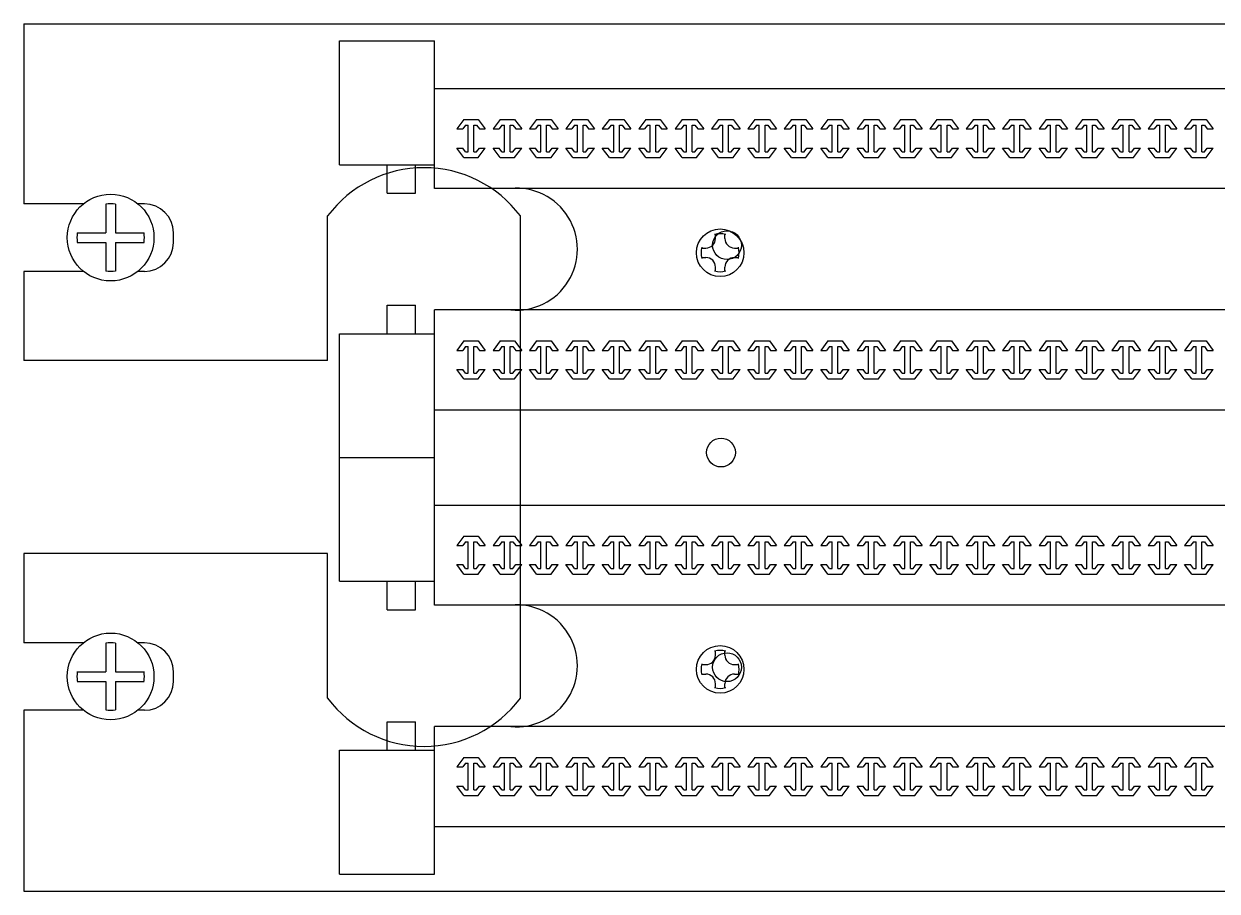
# Model space of a CAD drawing. Header units: millimetres. Extents: x 0 to 84100, y 0 to 29700.
# Drawn here: x 31153.4 to 31520.9, y 21928.8 to 22195.8 of the extents above; entities that cross this region are included whole.
import ezdxf

# ---------------------------------------------------------------- set-up
doc = ezdxf.new("R2010")
doc.units = ezdxf.units.MM
doc.header["$LTSCALE"] = 1000
doc.layers.add('KEC-TEXT', color=6, linetype='Continuous')

# ---------------------------------------------------------------- blocks, each defined once
blk = doc.blocks.new('A$C4A2F719D')
at = {"color": 0}
for p, q in [((0, 89), (485, 89)), ((0, 89), (0, 70.53)), ((6.11, 70.53), (0, 70.53)), ((8.42, 70.5), (8.42, 67.56)), ((9.41, 70.5), (9.41, 67.56)), ((12.38, 70.53), (11.71, 70.53)), ((31.18, 54.44), (31.18, 69.29)), ((50.98, 19.8), (50.98, 69.29)), ((5.48, 67.56), (8.42, 67.56)), ((9.41, 67.56), (12.34, 67.56)), ((15.34, 67.56), (15.34, 66.57)), ((5.48, 66.57), (8.42, 66.57)), ((8.42, 66.57), (8.42, 63.64)), ((9.41, 66.57), (9.41, 63.64)), ((9.41, 66.57), (12.34, 66.57)), ((0, 63.6), (0, 54.44)), ((6.11, 63.6), (0, 63.6)), ((12.38, 63.6), (11.71, 63.6)), ((31.18, 54.44), (0, 54.44)), ((31.18, 34.65), (0, 34.65)), ((0, 34.65), (0, 25.49)), ((31.18, 19.8), (31.18, 34.65)), ((6.11, 25.49), (0, 25.49)), ((8.42, 25.46), (8.42, 22.52)), ((9.41, 25.46), (9.41, 22.52)), ((12.38, 25.49), (11.71, 25.49)), ((5.48, 22.52), (8.42, 22.52)), ((9.41, 22.52), (12.34, 22.52)), ((15.34, 22.52), (15.34, 21.53)), ((5.48, 21.53), (8.42, 21.53)), ((8.42, 21.53), (8.42, 18.6)), ((9.41, 21.53), (9.41, 18.6)), ((9.41, 21.53), (12.34, 21.53)), ((0, 18.56), (0, 0)), ((6.11, 18.56), (0, 18.56)), ((12.38, 18.56), (11.71, 18.56)), ((0, 0), (485, 0))]:
    blk.add_line(p, q, dxfattribs=at)
for centre, radius in [((8.91, 67.07), 4.45), ((72.19, 66.29), 1.48), ((71.57, 45.01), 1.48), ((8.91, 22.03), 4.45), ((72.19, 22.98), 1.48)]:
    blk.add_circle(centre, radius, dxfattribs=at)
for centre, radius, start, end in [((41.08, 61.87), 12.37, 36.8699, 143.1301), ((8.91, 67.07), 3.46, 81.7868, 98.2132), ((12.38, 67.56), 2.97, 0, 90), ((8.91, 67.07), 3.46, 171.7868, 188.2132), ((8.91, 67.07), 3.46, 351.7868, 8.2132), ((12.38, 66.57), 2.97, 270, 0), ((8.91, 67.07), 3.46, 261.7868, 278.2132), ((8.91, 22.03), 3.46, 81.7868, 98.2132), ((12.38, 22.52), 2.97, 0, 90), ((8.91, 22.03), 3.46, 171.7868, 188.2132), ((8.91, 22.03), 3.46, 351.7868, 8.2132), ((12.38, 21.53), 2.97, 270, 0), ((41.08, 27.22), 12.37, 216.8699, 323.1301), ((8.91, 22.03), 3.46, 261.7868, 278.2132)]:
    blk.add_arc(centre, radius, start, end, dxfattribs=at)
blk = doc.blocks.new('50p')
at = {"color": 0}
for p, q in [((0, 5735), (0, 8160)), ((0, 8160), (1865, 8160)), ((1865, 5269), (1865, 8160)), ((1865, 7227), (38235, 7227)), ((2437, 6621), (2298, 6435)), ((2437, 6621), (2720, 6621)), ((2720, 6621), (2858, 6435)), ((3150, 6621), (3012, 6435)), ((3150, 6621), (3433, 6621)), ((3433, 6621), (3571, 6435)), ((3863, 6621), (3725, 6435)), ((3863, 6621), (4146, 6621)), ((4146, 6621), (4284, 6435)), ((4576, 6621), (4438, 6435)), ((4576, 6621), (4859, 6621)), ((4859, 6621), (4997, 6435)), ((5289, 6621), (5151, 6435)), ((5289, 6621), (5572, 6621)), ((5572, 6621), (5711, 6435)), ((6003, 6621), (5864, 6435)), ((6003, 6621), (6285, 6621)), ((6285, 6621), (6424, 6435)), ((6716, 6621), (6577, 6435)), ((6716, 6621), (6998, 6621)), ((6998, 6621), (7137, 6435)), ((7429, 6621), (7290, 6435)), ((7429, 6621), (7712, 6621)), ((7712, 6621), (7850, 6435)), ((8142, 6621), (8004, 6435)), ((8142, 6621), (8425, 6621)), ((8425, 6621), (8563, 6435)), ((8855, 6621), (8717, 6435)), ((8855, 6621), (9138, 6621)), ((9138, 6621), (9276, 6435)), ((9568, 6621), (9430, 6435)), ((9568, 6621), (9851, 6621)), ((9851, 6621), (9989, 6435)), ((10281, 6621), (10143, 6435)), ((10281, 6621), (10564, 6621)), ((10564, 6621), (10702, 6435)), ((10995, 6621), (10856, 6435)), ((10995, 6621), (11277, 6621)), ((11277, 6621), (11416, 6435)), ((11708, 6621), (11569, 6435)), ((11708, 6621), (11990, 6621)), ((11990, 6621), (12129, 6435)), ((12421, 6621), (12282, 6435)), ((12421, 6621), (12703, 6621)), ((12703, 6621), (12842, 6435)), ((13134, 6621), (12995, 6435)), ((13134, 6621), (13417, 6621)), ((13417, 6621), (13555, 6435)), ((13847, 6621), (13709, 6435)), ((13847, 6621), (14130, 6621)), ((14130, 6621), (14268, 6435)), ((14560, 6621), (14422, 6435)), ((14560, 6621), (14843, 6621)), ((14843, 6621), (14981, 6435)), ((15273, 6621), (15135, 6435)), ((15273, 6621), (15556, 6621)), ((15556, 6621), (15694, 6435)), ((15986, 6621), (15848, 6435)), ((15986, 6621), (16269, 6621)), ((16269, 6621), (16408, 6435)), ((16700, 6621), (16561, 6435)), ((16700, 6621), (16982, 6621)), ((16982, 6621), (17121, 6435)), ((2298, 6435), (2415, 6435)), ((2470, 6509), (2415, 6435)), ((2470, 6509), (2522, 6509)), ((2522, 5987), (2522, 6509)), ((2634, 5987), (2634, 6509)), ((2634, 6509), (2687, 6509)), ((2687, 6509), (2742, 6435)), ((2742, 6435), (2858, 6435)), ((3012, 6435), (3128, 6435)), ((3183, 6509), (3128, 6435)), ((3183, 6509), (3235, 6509)), ((3235, 5987), (3235, 6509)), ((3347, 5987), (3347, 6509)), ((3347, 6509), (3400, 6509)), ((3400, 6509), (3455, 6435)), ((3455, 6435), (3571, 6435)), ((3725, 6435), (3841, 6435)), ((3896, 6509), (3841, 6435)), ((3896, 6509), (3949, 6509)), ((3949, 5987), (3949, 6509)), ((4060, 5987), (4060, 6509)), ((4060, 6509), (4113, 6509)), ((4113, 6509), (4168, 6435)), ((4168, 6435), (4284, 6435)), ((4438, 6435), (4554, 6435)), ((4609, 6509), (4554, 6435)), ((4609, 6509), (4662, 6509)), ((4662, 5987), (4662, 6509)), ((4774, 5987), (4774, 6509)), ((4774, 6509), (4826, 6509)), ((4826, 6509), (4881, 6435)), ((4881, 6435), (4997, 6435)), ((5151, 6435), (5267, 6435)), ((5323, 6509), (5267, 6435)), ((5323, 6509), (5375, 6509)), ((5375, 5987), (5375, 6509)), ((5487, 5987), (5487, 6509)), ((5487, 6509), (5539, 6509)), ((5539, 6509), (5594, 6435)), ((5594, 6435), (5711, 6435)), ((5864, 6435), (5980, 6435)), ((6036, 6509), (5980, 6435)), ((6036, 6509), (6088, 6509)), ((6088, 5987), (6088, 6509)), ((6200, 5987), (6200, 6509)), ((6200, 6509), (6252, 6509)), ((6252, 6509), (6308, 6435)), ((6308, 6435), (6424, 6435)), ((6577, 6435), (6693, 6435)), ((6749, 6509), (6693, 6435)), ((6749, 6509), (6801, 6509)), ((6801, 5987), (6801, 6509)), ((6913, 5987), (6913, 6509)), ((6913, 6509), (6965, 6509)), ((6965, 6509), (7021, 6435)), ((7021, 6435), (7137, 6435)), ((7290, 6435), (7407, 6435)), ((7462, 6509), (7407, 6435)), ((7462, 6509), (7514, 6509)), ((7514, 5987), (7514, 6509)), ((7626, 5987), (7626, 6509)), ((7626, 6509), (7678, 6509)), ((7678, 6509), (7734, 6435)), ((7734, 6435), (7850, 6435)), ((8004, 6435), (8120, 6435)), ((8175, 6509), (8120, 6435)), ((8175, 6509), (8227, 6509)), ((8227, 5987), (8227, 6509)), ((8339, 5987), (8339, 6509)), ((8339, 6509), (8392, 6509)), ((8392, 6509), (8447, 6435)), ((8447, 6435), (8563, 6435)), ((8717, 6435), (8833, 6435)), ((8888, 6509), (8833, 6435)), ((8888, 6509), (8941, 6509)), ((8941, 5987), (8941, 6509)), ((9052, 5987), (9052, 6509)), ((9052, 6509), (9105, 6509)), ((9105, 6509), (9160, 6435)), ((9160, 6435), (9276, 6435)), ((9430, 6435), (9546, 6435)), ((9601, 6509), (9546, 6435)), ((9601, 6509), (9654, 6509)), ((9654, 5987), (9654, 6509)), ((9766, 5987), (9766, 6509)), ((9766, 6509), (9818, 6509)), ((9818, 6509), (9873, 6435)), ((9873, 6435), (9989, 6435)), ((10143, 6435), (10259, 6435)), ((10314, 6509), (10259, 6435)), ((10314, 6509), (10367, 6509)), ((10367, 5987), (10367, 6509)), ((10479, 5987), (10479, 6509)), ((10479, 6509), (10531, 6509)), ((10531, 6509), (10586, 6435)), ((10586, 6435), (10702, 6435)), ((10856, 6435), (10972, 6435)), ((11028, 6509), (10972, 6435)), ((11028, 6509), (11080, 6509)), ((11080, 5987), (11080, 6509)), ((11192, 5987), (11192, 6509)), ((11192, 6509), (11244, 6509)), ((11244, 6509), (11299, 6435)), ((11299, 6435), (11416, 6435)), ((11569, 6435), (11685, 6435)), ((11741, 6509), (11685, 6435)), ((11741, 6509), (11793, 6509)), ((11793, 5987), (11793, 6509)), ((11905, 5987), (11905, 6509)), ((11905, 6509), (11957, 6509)), ((11957, 6509), (12013, 6435)), ((12013, 6435), (12129, 6435)), ((12282, 6435), (12399, 6435)), ((12454, 6509), (12399, 6435)), ((12454, 6509), (12506, 6509)), ((12506, 5987), (12506, 6509)), ((12618, 5987), (12618, 6509)), ((12618, 6509), (12670, 6509)), ((12670, 6509), (12726, 6435)), ((12726, 6435), (12842, 6435)), ((12995, 6435), (13112, 6435)), ((13167, 6509), (13112, 6435)), ((13167, 6509), (13219, 6509)), ((13219, 5987), (13219, 6509)), ((13331, 5987), (13331, 6509)), ((13331, 6509), (13384, 6509)), ((13384, 6509), (13439, 6435)), ((13439, 6435), (13555, 6435)), ((13709, 6435), (13825, 6435)), ((13880, 6509), (13825, 6435)), ((13880, 6509), (13932, 6509)), ((13932, 5987), (13932, 6509)), ((14044, 5987), (14044, 6509)), ((14044, 6509), (14097, 6509)), ((14097, 6509), (14152, 6435)), ((14152, 6435), (14268, 6435)), ((14422, 6435), (14538, 6435)), ((14593, 6509), (14538, 6435)), ((14593, 6509), (14646, 6509)), ((14646, 5987), (14646, 6509)), ((14757, 5987), (14757, 6509)), ((14757, 6509), (14810, 6509)), ((14810, 6509), (14865, 6435)), ((14865, 6435), (14981, 6435)), ((15135, 6435), (15251, 6435)), ((15306, 6509), (15251, 6435)), ((15306, 6509), (15359, 6509)), ((15359, 5987), (15359, 6509)), ((15471, 5987), (15471, 6509)), ((15471, 6509), (15523, 6509)), ((15523, 6509), (15578, 6435)), ((15578, 6435), (15694, 6435)), ((15848, 6435), (15964, 6435)), ((16020, 6509), (15964, 6435)), ((16020, 6509), (16072, 6509)), ((16072, 5987), (16072, 6509)), ((16184, 5987), (16184, 6509)), ((16184, 6509), (16236, 6509)), ((16236, 6509), (16291, 6435)), ((16291, 6435), (16408, 6435)), ((16561, 6435), (16677, 6435)), ((16733, 6509), (16677, 6435)), ((16733, 6509), (16785, 6509)), ((16785, 5987), (16785, 6509)), ((16897, 5987), (16897, 6509)), ((16897, 6509), (16949, 6509)), ((16949, 6509), (17005, 6435)), ((17005, 6435), (17121, 6435)), ((2298, 6062), (2415, 6062)), ((2437, 5875), (2298, 6062)), ((2470, 5987), (2415, 6062)), ((2437, 5875), (2720, 5875)), ((2470, 5987), (2522, 5987)), ((2634, 5987), (2687, 5987)), ((2687, 5987), (2742, 6062)), ((2720, 5875), (2858, 6062)), ((2742, 6062), (2858, 6062)), ((3012, 6062), (3128, 6062)), ((3150, 5875), (3012, 6062)), ((3183, 5987), (3128, 6062)), ((3150, 5875), (3433, 5875)), ((3183, 5987), (3235, 5987)), ((3347, 5987), (3400, 5987)), ((3400, 5987), (3455, 6062)), ((3433, 5875), (3571, 6062)), ((3455, 6062), (3571, 6062)), ((3725, 6062), (3841, 6062)), ((3863, 5875), (3725, 6062)), ((3896, 5987), (3841, 6062)), ((3863, 5875), (4146, 5875)), ((3896, 5987), (3949, 5987)), ((4060, 5987), (4113, 5987)), ((4113, 5987), (4168, 6062)), ((4146, 5875), (4284, 6062)), ((4168, 6062), (4284, 6062)), ((4438, 6062), (4554, 6062)), ((4576, 5875), (4438, 6062)), ((4609, 5987), (4554, 6062)), ((4576, 5875), (4859, 5875)), ((4609, 5987), (4662, 5987)), ((4774, 5987), (4826, 5987)), ((4826, 5987), (4881, 6062)), ((4859, 5875), (4997, 6062)), ((4881, 6062), (4997, 6062)), ((5151, 6062), (5267, 6062)), ((5289, 5875), (5151, 6062)), ((5323, 5987), (5267, 6062)), ((5289, 5875), (5572, 5875)), ((5323, 5987), (5375, 5987)), ((5487, 5987), (5539, 5987)), ((5539, 5987), (5594, 6062)), ((5572, 5875), (5711, 6062)), ((5594, 6062), (5711, 6062)), ((5864, 6062), (5980, 6062)), ((6003, 5875), (5864, 6062)), ((6036, 5987), (5980, 6062)), ((6003, 5875), (6285, 5875)), ((6036, 5987), (6088, 5987)), ((6200, 5987), (6252, 5987)), ((6252, 5987), (6308, 6062)), ((6285, 5875), (6424, 6062)), ((6308, 6062), (6424, 6062)), ((6577, 6062), (6693, 6062)), ((6716, 5875), (6577, 6062)), ((6749, 5987), (6693, 6062)), ((6716, 5875), (6998, 5875)), ((6749, 5987), (6801, 5987)), ((6913, 5987), (6965, 5987)), ((6965, 5987), (7021, 6062)), ((6998, 5875), (7137, 6062)), ((7021, 6062), (7137, 6062)), ((7290, 6062), (7407, 6062)), ((7429, 5875), (7290, 6062)), ((7462, 5987), (7407, 6062)), ((7429, 5875), (7712, 5875)), ((7462, 5987), (7514, 5987)), ((7626, 5987), (7678, 5987)), ((7678, 5987), (7734, 6062)), ((7712, 5875), (7850, 6062)), ((7734, 6062), (7850, 6062)), ((8004, 6062), (8120, 6062)), ((8142, 5875), (8004, 6062)), ((8175, 5987), (8120, 6062)), ((8142, 5875), (8425, 5875)), ((8175, 5987), (8227, 5987)), ((8339, 5987), (8392, 5987)), ((8392, 5987), (8447, 6062)), ((8425, 5875), (8563, 6062)), ((8447, 6062), (8563, 6062)), ((8717, 6062), (8833, 6062)), ((8855, 5875), (8717, 6062)), ((8888, 5987), (8833, 6062)), ((8855, 5875), (9138, 5875)), ((8888, 5987), (8941, 5987)), ((9052, 5987), (9105, 5987)), ((9105, 5987), (9160, 6062)), ((9138, 5875), (9276, 6062)), ((9160, 6062), (9276, 6062)), ((9430, 6062), (9546, 6062)), ((9568, 5875), (9430, 6062)), ((9601, 5987), (9546, 6062)), ((9568, 5875), (9851, 5875)), ((9601, 5987), (9654, 5987)), ((9766, 5987), (9818, 5987)), ((9818, 5987), (9873, 6062)), ((9851, 5875), (9989, 6062)), ((9873, 6062), (9989, 6062)), ((10143, 6062), (10259, 6062)), ((10281, 5875), (10143, 6062)), ((10314, 5987), (10259, 6062)), ((10281, 5875), (10564, 5875)), ((10314, 5987), (10367, 5987)), ((10479, 5987), (10531, 5987)), ((10531, 5987), (10586, 6062)), ((10564, 5875), (10702, 6062)), ((10586, 6062), (10702, 6062)), ((10856, 6062), (10972, 6062)), ((10995, 5875), (10856, 6062)), ((11028, 5987), (10972, 6062)), ((10995, 5875), (11277, 5875)), ((11028, 5987), (11080, 5987)), ((11192, 5987), (11244, 5987)), ((11244, 5987), (11299, 6062)), ((11277, 5875), (11416, 6062)), ((11299, 6062), (11416, 6062)), ((11569, 6062), (11685, 6062)), ((11708, 5875), (11569, 6062)), ((11741, 5987), (11685, 6062)), ((11708, 5875), (11990, 5875)), ((11741, 5987), (11793, 5987)), ((11905, 5987), (11957, 5987)), ((11957, 5987), (12013, 6062)), ((11990, 5875), (12129, 6062)), ((12013, 6062), (12129, 6062)), ((12282, 6062), (12399, 6062)), ((12421, 5875), (12282, 6062)), ((12454, 5987), (12399, 6062)), ((12421, 5875), (12703, 5875)), ((12454, 5987), (12506, 5987)), ((12618, 5987), (12670, 5987)), ((12670, 5987), (12726, 6062)), ((12703, 5875), (12842, 6062)), ((12726, 6062), (12842, 6062)), ((12995, 6062), (13112, 6062)), ((13134, 5875), (12995, 6062)), ((13167, 5987), (13112, 6062)), ((13134, 5875), (13417, 5875)), ((13167, 5987), (13219, 5987)), ((13331, 5987), (13384, 5987)), ((13384, 5987), (13439, 6062)), ((13417, 5875), (13555, 6062)), ((13439, 6062), (13555, 6062)), ((13709, 6062), (13825, 6062)), ((13847, 5875), (13709, 6062)), ((13880, 5987), (13825, 6062)), ((13847, 5875), (14130, 5875)), ((13880, 5987), (13932, 5987)), ((14044, 5987), (14097, 5987)), ((14097, 5987), (14152, 6062)), ((14130, 5875), (14268, 6062)), ((14152, 6062), (14268, 6062)), ((14422, 6062), (14538, 6062)), ((14560, 5875), (14422, 6062)), ((14593, 5987), (14538, 6062)), ((14560, 5875), (14843, 5875)), ((14593, 5987), (14646, 5987)), ((14757, 5987), (14810, 5987)), ((14810, 5987), (14865, 6062)), ((14843, 5875), (14981, 6062)), ((14865, 6062), (14981, 6062)), ((15135, 6062), (15251, 6062)), ((15273, 5875), (15135, 6062)), ((15306, 5987), (15251, 6062)), ((15273, 5875), (15556, 5875)), ((15306, 5987), (15359, 5987)), ((15471, 5987), (15523, 5987)), ((15523, 5987), (15578, 6062)), ((15556, 5875), (15694, 6062)), ((15578, 6062), (15694, 6062)), ((15848, 6062), (15964, 6062)), ((15986, 5875), (15848, 6062)), ((16020, 5987), (15964, 6062)), ((15986, 5875), (16269, 5875)), ((16020, 5987), (16072, 5987)), ((16184, 5987), (16236, 5987)), ((16236, 5987), (16291, 6062)), ((16269, 5875), (16408, 6062)), ((16291, 6062), (16408, 6062)), ((16561, 6062), (16677, 6062)), ((16700, 5875), (16561, 6062)), ((16733, 5987), (16677, 6062)), ((16700, 5875), (16982, 5875)), ((16733, 5987), (16785, 5987)), ((16897, 5987), (16949, 5987)), ((16949, 5987), (17005, 6062)), ((16982, 5875), (17121, 6062)), ((17005, 6062), (17121, 6062)), ((0, 5735), (1865, 5735)), ((933, 5176), (933, 5735)), ((1492, 5176), (1492, 5735)), ((933, 5176), (1492, 5176)), ((38235, 5269), (1865, 5269)), ((7367, 4290), (7367, 4371)), ((7554, 4290), (7554, 4371)), ((7099, 4103), (7181, 4103)), ((7740, 4103), (7822, 4103)), ((7099, 3917), (7181, 3917)), ((7740, 3917), (7822, 3917)), ((7367, 3649), (7367, 3730)), ((7554, 3649), (7554, 3730)), ((933, 2425), (933, 2984)), ((933, 2984), (1492, 2984)), ((1492, 2425), (1492, 2984)), ((38235, 2891), (1865, 2891)), ((1865, 0), (1865, 2891)), ((0, 0), (0, 2425)), ((0, 2425), (1865, 2425)), ((2437, 2285), (2298, 2098)), ((2470, 2173), (2415, 2098)), ((2437, 2285), (2720, 2285)), ((2470, 2173), (2522, 2173)), ((2522, 1651), (2522, 2173)), ((2634, 1651), (2634, 2173)), ((2634, 2173), (2687, 2173)), ((2687, 2173), (2742, 2098)), ((2720, 2285), (2858, 2098)), ((3150, 2285), (3012, 2098)), ((3183, 2173), (3128, 2098)), ((3150, 2285), (3433, 2285)), ((3183, 2173), (3235, 2173)), ((3235, 1651), (3235, 2173)), ((3347, 1651), (3347, 2173)), ((3347, 2173), (3400, 2173)), ((3400, 2173), (3455, 2098)), ((3433, 2285), (3571, 2098)), ((3863, 2285), (3725, 2098)), ((3896, 2173), (3841, 2098)), ((3863, 2285), (4146, 2285)), ((3896, 2173), (3949, 2173)), ((3949, 1651), (3949, 2173)), ((4060, 1651), (4060, 2173)), ((4060, 2173), (4113, 2173)), ((4113, 2173), (4168, 2098)), ((4146, 2285), (4284, 2098)), ((4576, 2285), (4438, 2098)), ((4609, 2173), (4554, 2098)), ((4576, 2285), (4859, 2285)), ((4609, 2173), (4662, 2173)), ((4662, 1651), (4662, 2173)), ((4774, 1651), (4774, 2173)), ((4774, 2173), (4826, 2173)), ((4826, 2173), (4881, 2098)), ((4859, 2285), (4997, 2098)), ((5289, 2285), (5151, 2098)), ((5323, 2173), (5267, 2098)), ((5289, 2285), (5572, 2285)), ((5323, 2173), (5375, 2173)), ((5375, 1651), (5375, 2173)), ((5487, 1651), (5487, 2173)), ((5487, 2173), (5539, 2173)), ((5539, 2173), (5594, 2098)), ((5572, 2285), (5711, 2098)), ((6003, 2285), (5864, 2098)), ((6036, 2173), (5980, 2098)), ((6003, 2285), (6285, 2285)), ((6036, 2173), (6088, 2173)), ((6088, 1651), (6088, 2173)), ((6200, 1651), (6200, 2173)), ((6200, 2173), (6252, 2173)), ((6252, 2173), (6308, 2098)), ((6285, 2285), (6424, 2098)), ((6716, 2285), (6577, 2098)), ((6749, 2173), (6693, 2098)), ((6716, 2285), (6998, 2285)), ((6749, 2173), (6801, 2173)), ((6801, 1651), (6801, 2173)), ((6913, 1651), (6913, 2173)), ((6913, 2173), (6965, 2173)), ((6965, 2173), (7021, 2098)), ((6998, 2285), (7137, 2098)), ((7429, 2285), (7290, 2098)), ((7462, 2173), (7407, 2098)), ((7429, 2285), (7712, 2285)), ((7462, 2173), (7514, 2173)), ((7514, 1651), (7514, 2173)), ((7626, 1651), (7626, 2173)), ((7626, 2173), (7678, 2173)), ((7678, 2173), (7734, 2098)), ((7712, 2285), (7850, 2098)), ((8142, 2285), (8004, 2098)), ((8175, 2173), (8120, 2098)), ((8142, 2285), (8425, 2285)), ((8175, 2173), (8227, 2173)), ((8227, 1651), (8227, 2173)), ((8339, 1651), (8339, 2173)), ((8339, 2173), (8392, 2173)), ((8392, 2173), (8447, 2098)), ((8425, 2285), (8563, 2098)), ((8855, 2285), (8717, 2098)), ((8888, 2173), (8833, 2098)), ((8855, 2285), (9138, 2285)), ((8888, 2173), (8941, 2173)), ((8941, 1651), (8941, 2173)), ((9052, 1651), (9052, 2173)), ((9052, 2173), (9105, 2173)), ((9105, 2173), (9160, 2098)), ((9138, 2285), (9276, 2098)), ((9568, 2285), (9430, 2098)), ((9601, 2173), (9546, 2098)), ((9568, 2285), (9851, 2285)), ((9601, 2173), (9654, 2173)), ((9654, 1651), (9654, 2173)), ((9766, 1651), (9766, 2173)), ((9766, 2173), (9818, 2173)), ((9818, 2173), (9873, 2098)), ((9851, 2285), (9989, 2098)), ((10281, 2285), (10143, 2098)), ((10314, 2173), (10259, 2098)), ((10281, 2285), (10564, 2285)), ((10314, 2173), (10367, 2173)), ((10367, 1651), (10367, 2173)), ((10479, 1651), (10479, 2173)), ((10479, 2173), (10531, 2173)), ((10531, 2173), (10586, 2098)), ((10564, 2285), (10702, 2098)), ((10995, 2285), (10856, 2098)), ((11028, 2173), (10972, 2098)), ((10995, 2285), (11277, 2285)), ((11028, 2173), (11080, 2173)), ((11080, 1651), (11080, 2173)), ((11192, 1651), (11192, 2173)), ((11192, 2173), (11244, 2173)), ((11244, 2173), (11299, 2098)), ((11277, 2285), (11416, 2098)), ((11708, 2285), (11569, 2098)), ((11741, 2173), (11685, 2098)), ((11708, 2285), (11990, 2285)), ((11741, 2173), (11793, 2173)), ((11793, 1651), (11793, 2173)), ((11905, 1651), (11905, 2173)), ((11905, 2173), (11957, 2173)), ((11957, 2173), (12013, 2098)), ((11990, 2285), (12129, 2098)), ((12421, 2285), (12282, 2098)), ((12454, 2173), (12399, 2098)), ((12421, 2285), (12703, 2285)), ((12454, 2173), (12506, 2173)), ((12506, 1651), (12506, 2173)), ((12618, 1651), (12618, 2173)), ((12618, 2173), (12670, 2173)), ((12670, 2173), (12726, 2098)), ((12703, 2285), (12842, 2098)), ((13134, 2285), (12995, 2098)), ((13167, 2173), (13112, 2098)), ((13134, 2285), (13417, 2285)), ((13167, 2173), (13219, 2173)), ((13219, 1651), (13219, 2173)), ((13331, 1651), (13331, 2173)), ((13331, 2173), (13384, 2173)), ((13384, 2173), (13439, 2098)), ((13417, 2285), (13555, 2098)), ((13847, 2285), (13709, 2098)), ((13880, 2173), (13825, 2098)), ((13847, 2285), (14130, 2285)), ((13880, 2173), (13932, 2173)), ((13932, 1651), (13932, 2173)), ((14044, 1651), (14044, 2173)), ((14044, 2173), (14097, 2173)), ((14097, 2173), (14152, 2098)), ((14130, 2285), (14268, 2098)), ((14560, 2285), (14422, 2098)), ((14593, 2173), (14538, 2098)), ((14560, 2285), (14843, 2285)), ((14593, 2173), (14646, 2173)), ((14646, 1651), (14646, 2173)), ((14757, 1651), (14757, 2173)), ((14757, 2173), (14810, 2173)), ((14810, 2173), (14865, 2098)), ((14843, 2285), (14981, 2098)), ((15273, 2285), (15135, 2098)), ((15306, 2173), (15251, 2098)), ((15273, 2285), (15556, 2285)), ((15306, 2173), (15359, 2173)), ((15359, 1651), (15359, 2173)), ((15471, 1651), (15471, 2173)), ((15471, 2173), (15523, 2173)), ((15523, 2173), (15578, 2098)), ((15556, 2285), (15694, 2098)), ((15986, 2285), (15848, 2098)), ((16020, 2173), (15964, 2098)), ((15986, 2285), (16269, 2285)), ((16020, 2173), (16072, 2173)), ((16072, 1651), (16072, 2173)), ((16184, 1651), (16184, 2173)), ((16184, 2173), (16236, 2173)), ((16236, 2173), (16291, 2098)), ((16269, 2285), (16408, 2098)), ((16700, 2285), (16561, 2098)), ((16733, 2173), (16677, 2098)), ((16700, 2285), (16982, 2285)), ((16733, 2173), (16785, 2173)), ((16785, 1651), (16785, 2173)), ((16897, 1651), (16897, 2173)), ((16897, 2173), (16949, 2173)), ((16949, 2173), (17005, 2098)), ((16982, 2285), (17121, 2098)), ((2298, 2098), (2415, 2098)), ((2742, 2098), (2858, 2098)), ((3012, 2098), (3128, 2098)), ((3455, 2098), (3571, 2098)), ((3725, 2098), (3841, 2098)), ((4168, 2098), (4284, 2098)), ((4438, 2098), (4554, 2098)), ((4881, 2098), (4997, 2098)), ((5151, 2098), (5267, 2098)), ((5594, 2098), (5711, 2098)), ((5864, 2098), (5980, 2098)), ((6308, 2098), (6424, 2098)), ((6577, 2098), (6693, 2098)), ((7021, 2098), (7137, 2098)), ((7290, 2098), (7407, 2098)), ((7734, 2098), (7850, 2098)), ((8004, 2098), (8120, 2098)), ((8447, 2098), (8563, 2098)), ((8717, 2098), (8833, 2098)), ((9160, 2098), (9276, 2098)), ((9430, 2098), (9546, 2098)), ((9873, 2098), (9989, 2098)), ((10143, 2098), (10259, 2098)), ((10586, 2098), (10702, 2098)), ((10856, 2098), (10972, 2098)), ((11299, 2098), (11416, 2098)), ((11569, 2098), (11685, 2098)), ((12013, 2098), (12129, 2098)), ((12282, 2098), (12399, 2098)), ((12726, 2098), (12842, 2098)), ((12995, 2098), (13112, 2098)), ((13439, 2098), (13555, 2098)), ((13709, 2098), (13825, 2098)), ((14152, 2098), (14268, 2098)), ((14422, 2098), (14538, 2098)), ((14865, 2098), (14981, 2098)), ((15135, 2098), (15251, 2098)), ((15578, 2098), (15694, 2098)), ((15848, 2098), (15964, 2098)), ((16291, 2098), (16408, 2098)), ((16561, 2098), (16677, 2098)), ((17005, 2098), (17121, 2098)), ((2298, 1725), (2415, 1725)), ((2437, 1539), (2298, 1725)), ((2470, 1651), (2415, 1725)), ((2470, 1651), (2522, 1651)), ((2634, 1651), (2687, 1651)), ((2687, 1651), (2742, 1725)), ((2720, 1539), (2858, 1725)), ((2742, 1725), (2858, 1725)), ((3012, 1725), (3128, 1725)), ((3150, 1539), (3012, 1725)), ((3183, 1651), (3128, 1725)), ((3183, 1651), (3235, 1651)), ((3347, 1651), (3400, 1651)), ((3400, 1651), (3455, 1725)), ((3433, 1539), (3571, 1725)), ((3455, 1725), (3571, 1725)), ((3725, 1725), (3841, 1725)), ((3863, 1539), (3725, 1725)), ((3896, 1651), (3841, 1725)), ((3896, 1651), (3949, 1651)), ((4060, 1651), (4113, 1651)), ((4113, 1651), (4168, 1725)), ((4146, 1539), (4284, 1725)), ((4168, 1725), (4284, 1725)), ((4438, 1725), (4554, 1725)), ((4576, 1539), (4438, 1725)), ((4609, 1651), (4554, 1725)), ((4609, 1651), (4662, 1651)), ((4774, 1651), (4826, 1651)), ((4826, 1651), (4881, 1725)), ((4859, 1539), (4997, 1725)), ((4881, 1725), (4997, 1725)), ((5151, 1725), (5267, 1725)), ((5289, 1539), (5151, 1725)), ((5323, 1651), (5267, 1725)), ((5323, 1651), (5375, 1651)), ((5487, 1651), (5539, 1651)), ((5539, 1651), (5594, 1725)), ((5572, 1539), (5711, 1725)), ((5594, 1725), (5711, 1725)), ((5864, 1725), (5980, 1725)), ((6003, 1539), (5864, 1725)), ((6036, 1651), (5980, 1725)), ((6036, 1651), (6088, 1651)), ((6200, 1651), (6252, 1651)), ((6252, 1651), (6308, 1725)), ((6285, 1539), (6424, 1725)), ((6308, 1725), (6424, 1725)), ((6577, 1725), (6693, 1725)), ((6716, 1539), (6577, 1725)), ((6749, 1651), (6693, 1725)), ((6749, 1651), (6801, 1651)), ((6913, 1651), (6965, 1651)), ((6965, 1651), (7021, 1725)), ((6998, 1539), (7137, 1725)), ((7021, 1725), (7137, 1725)), ((7290, 1725), (7407, 1725)), ((7429, 1539), (7290, 1725)), ((7462, 1651), (7407, 1725)), ((7462, 1651), (7514, 1651)), ((7626, 1651), (7678, 1651)), ((7678, 1651), (7734, 1725)), ((7712, 1539), (7850, 1725)), ((7734, 1725), (7850, 1725)), ((8004, 1725), (8120, 1725)), ((8142, 1539), (8004, 1725)), ((8175, 1651), (8120, 1725)), ((8175, 1651), (8227, 1651)), ((8339, 1651), (8392, 1651)), ((8392, 1651), (8447, 1725)), ((8425, 1539), (8563, 1725)), ((8447, 1725), (8563, 1725)), ((8717, 1725), (8833, 1725)), ((8855, 1539), (8717, 1725)), ((8888, 1651), (8833, 1725)), ((8888, 1651), (8941, 1651)), ((9052, 1651), (9105, 1651)), ((9105, 1651), (9160, 1725)), ((9138, 1539), (9276, 1725)), ((9160, 1725), (9276, 1725)), ((9430, 1725), (9546, 1725)), ((9568, 1539), (9430, 1725)), ((9601, 1651), (9546, 1725)), ((9601, 1651), (9654, 1651)), ((9766, 1651), (9818, 1651)), ((9818, 1651), (9873, 1725)), ((9851, 1539), (9989, 1725)), ((9873, 1725), (9989, 1725)), ((10143, 1725), (10259, 1725)), ((10281, 1539), (10143, 1725)), ((10314, 1651), (10259, 1725)), ((10314, 1651), (10367, 1651)), ((10479, 1651), (10531, 1651)), ((10531, 1651), (10586, 1725)), ((10564, 1539), (10702, 1725)), ((10586, 1725), (10702, 1725)), ((10856, 1725), (10972, 1725)), ((10995, 1539), (10856, 1725)), ((11028, 1651), (10972, 1725)), ((11028, 1651), (11080, 1651)), ((11192, 1651), (11244, 1651)), ((11244, 1651), (11299, 1725)), ((11277, 1539), (11416, 1725)), ((11299, 1725), (11416, 1725)), ((11569, 1725), (11685, 1725)), ((11708, 1539), (11569, 1725)), ((11741, 1651), (11685, 1725)), ((11741, 1651), (11793, 1651)), ((11905, 1651), (11957, 1651)), ((11957, 1651), (12013, 1725)), ((11990, 1539), (12129, 1725)), ((12013, 1725), (12129, 1725)), ((12282, 1725), (12399, 1725)), ((12421, 1539), (12282, 1725)), ((12454, 1651), (12399, 1725)), ((12454, 1651), (12506, 1651)), ((12618, 1651), (12670, 1651)), ((12670, 1651), (12726, 1725)), ((12703, 1539), (12842, 1725)), ((12726, 1725), (12842, 1725)), ((12995, 1725), (13112, 1725)), ((13134, 1539), (12995, 1725)), ((13167, 1651), (13112, 1725)), ((13167, 1651), (13219, 1651)), ((13331, 1651), (13384, 1651)), ((13384, 1651), (13439, 1725)), ((13417, 1539), (13555, 1725)), ((13439, 1725), (13555, 1725)), ((13709, 1725), (13825, 1725)), ((13847, 1539), (13709, 1725)), ((13880, 1651), (13825, 1725)), ((13880, 1651), (13932, 1651)), ((14044, 1651), (14097, 1651)), ((14097, 1651), (14152, 1725)), ((14130, 1539), (14268, 1725)), ((14152, 1725), (14268, 1725)), ((14422, 1725), (14538, 1725)), ((14560, 1539), (14422, 1725)), ((14593, 1651), (14538, 1725)), ((14593, 1651), (14646, 1651)), ((14757, 1651), (14810, 1651)), ((14810, 1651), (14865, 1725)), ((14843, 1539), (14981, 1725)), ((14865, 1725), (14981, 1725)), ((15135, 1725), (15251, 1725)), ((15273, 1539), (15135, 1725)), ((15306, 1651), (15251, 1725)), ((15306, 1651), (15359, 1651)), ((15471, 1651), (15523, 1651)), ((15523, 1651), (15578, 1725)), ((15556, 1539), (15694, 1725)), ((15578, 1725), (15694, 1725)), ((15848, 1725), (15964, 1725)), ((15986, 1539), (15848, 1725)), ((16020, 1651), (15964, 1725)), ((16020, 1651), (16072, 1651)), ((16184, 1651), (16236, 1651)), ((16236, 1651), (16291, 1725)), ((16269, 1539), (16408, 1725)), ((16291, 1725), (16408, 1725)), ((16561, 1725), (16677, 1725)), ((16700, 1539), (16561, 1725)), ((16733, 1651), (16677, 1725)), ((16733, 1651), (16785, 1651)), ((16897, 1651), (16949, 1651)), ((16949, 1651), (17005, 1725)), ((16982, 1539), (17121, 1725)), ((17005, 1725), (17121, 1725)), ((2437, 1539), (2720, 1539)), ((3150, 1539), (3433, 1539)), ((3863, 1539), (4146, 1539)), ((4576, 1539), (4859, 1539)), ((5289, 1539), (5572, 1539)), ((6003, 1539), (6285, 1539)), ((6716, 1539), (6998, 1539)), ((7429, 1539), (7712, 1539)), ((8142, 1539), (8425, 1539)), ((8855, 1539), (9138, 1539)), ((9568, 1539), (9851, 1539)), ((10281, 1539), (10564, 1539)), ((10995, 1539), (11277, 1539)), ((11708, 1539), (11990, 1539)), ((12421, 1539), (12703, 1539)), ((13134, 1539), (13417, 1539)), ((13847, 1539), (14130, 1539)), ((14560, 1539), (14843, 1539)), ((15273, 1539), (15556, 1539)), ((15986, 1539), (16269, 1539)), ((16700, 1539), (16982, 1539)), ((1865, 933), (38235, 933)), ((0, 0), (1865, 0)), ((0, 0), (1865, 0))]:
    blk.add_line(p, q, dxfattribs=at)
blk.add_circle((7460, 4010), 466, dxfattribs=at)
for centre, radius, start, end in [((3469, 4080), 1194, 264.6491, 95.3509), ((7181, 4290), 187, 270, 0), ((7460, 4010), 373, 72.8856, 107.1144), ((7740, 4290), 187, 180, 270), ((7460, 4010), 373, 162.8856, 197.1144), ((7460, 4010), 373, 342.8856, 17.1144), ((7181, 3730), 187, 0, 90), ((7740, 3730), 187, 90, 180), ((7460, 4010), 373, 252.8856, 287.1144)]:
    blk.add_arc(centre, radius, start, end, dxfattribs=at)

msp = doc.modelspace()

# ---------------------------------------------------------------- block references
at = {"layer": 'KEC-TEXT', "color": 6}
for name, p, xscale, yscale, zscale in [('A$C4A2F719D', (31153.36, 21928.8), 3, 3, 3), ('50p', (31250.55, 22062.3), 0.01571846055711742, 0.01571846055711742, 0.01571846055711742), ('50p', (31250.55, 21934.04), 0.01571846055711742, 0.01571846055711742, 0.01571846055711742)]:
    msp.add_blockref(name, p, dxfattribs=dict(at, xscale=xscale, yscale=yscale, zscale=zscale))

doc.saveas('drawing.dxf')
